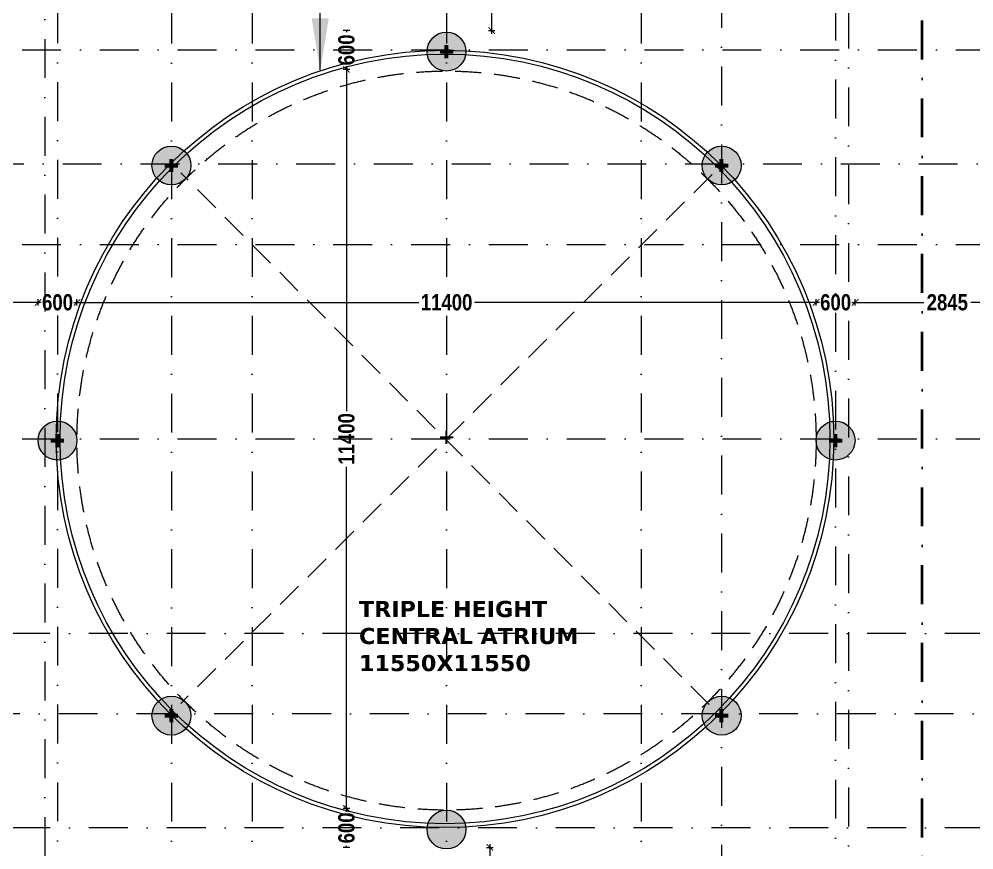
# Model space of a CAD drawing. Header units: millimetres. Extents: x -3092155 to 4513934, y -12317808 to 1850003.
# Drawn here: x -423017 to -408291, y -5706540 to -5693725 of the extents above; entities that cross this region are included whole.
import ezdxf

# ---------------------------------------------------------------- set-up
doc = ezdxf.new("R2010")
doc.units = ezdxf.units.MM
doc.header["$LTSCALE"] = 2
doc.header["$MEASUREMENT"] = 0
doc.header["$PDMODE"] = 34
doc.header["$PDSIZE"] = 500
for name, pattern in [('DASHDOT', [1, 0.5, -0.25, 0, -0.25]), ('DASHED2', [0.375, 0.25, -0.125]), ('HIDDEN', [0.375, 0.25, -0.125])]:
    doc.linetypes.add(name, pattern=pattern)
doc.layers.add('AEROW', color=7, linetype='Continuous', lineweight=15, true_color=0x0d0d0d)
for name, color, linetype, lineweight in [('col 1', 11, 'Continuous', 20), ('D DIM', 250, 'Continuous', 9), ('ELE BOXING', 252, 'Continuous', 25), ('GRID', 251, 'DASHDOT', 5), ('PARGOLA', 115, 'DASHED2', 5), ('PROJ', 251, 'HIDDEN', 5), ('RAILING', 47, 'Continuous', 13)]:
    doc.layers.add(name, color=color, linetype=linetype, lineweight=lineweight)
doc.styles.add('INNER DIM', font='ARIALNB.TTF', dxfattribs={"height": 250})
doc.dimstyles.new('INNER DIM', dxfattribs={"dimscale": 0, "dimtxt": 250, "dimasz": 100, "dimexe": 50, "dimexo": 50, "dimgap": 50, "dimtad": 0, "dimdec": 0, "dimzin": 0, "dimdsep": 46, "dimtxsty": 'INNER DIM', "dimblk": 'ARCHTICK', "dimcen": 100, "dimdle": 50, "dimclrd": 256, "dimclre": 256, "dimclrt": 256, "dimadec": 0, "dimazin": 0, "dimtfac": 1, "dimtdec": 0, "dimtix": 1, "dimtmove": 2, "dimatfit": 3, "dimfxl": 50, "dimfxlon": 1, "dimtolj": 1, "dimtzin": 0, "dimlwd": -1, "dimlwe": -1, "dimarcsym": 1})

# ---------------------------------------------------------------- blocks, each defined once
blk = doc.blocks.new('_ArchTick')
at = {"color": 0, "linetype": 'ByBlock', "const_width": 0.15}
blk.add_lwpolyline([(-0.5, -0.5), (0.5, 0.5)], dxfattribs=at)
blk = doc.blocks.new('*D693')
at = {"layer": 'D DIM', "ltscale": 100, "transparency": 16777216}
for p, q in [((-425620, -5698095), (-424146, -5698095)), ((-425570, -5698045), (-425570, -5698145)), ((-422674, -5698095), (-423427, -5698095)), ((-422724, -5698145), (-422724, -5698045))]:
    blk.add_line(p, q, dxfattribs=at)
at = {"layer": 'Defpoints', "color": 0, "lineweight": 50, "ltscale": 100, "transparency": 16777216}
for p in [(-425570, -5697426), (-422724, -5698095), (-422724, -5700251)]:
    blk.add_point(p, dxfattribs=at)
at = {"layer": 'D DIM', "ltscale": 100, "transparency": 16777216, "xscale": 100, "yscale": 100, "zscale": 100, "rotation": 180}
blk.add_blockref('_ArchTick', (-425570, -5698095), dxfattribs=at)
at = {"layer": 'D DIM', "ltscale": 100, "transparency": 16777216, "xscale": 100, "yscale": 100, "zscale": 100}
blk.add_blockref('_ArchTick', (-422724, -5698095), dxfattribs=at)
at = {"layer": 'D DIM', "ltscale": 100, "transparency": 16777216, "insert": (-423786, -5698095), "char_height": 250, "attachment_point": 5, "style": 'INNER DIM'}
blk.add_mtext('\\A1;2846', dxfattribs=at)
blk = doc.blocks.new('*D224')
at = {"layer": 'D DIM', "ltscale": 100, "transparency": 16777216}
for p, q in [((-422174, -5698095), (-416854, -5698095)), ((-422124, -5698145), (-422124, -5698045)), ((-410674, -5698095), (-415994, -5698095)), ((-410724, -5698145), (-410724, -5698045))]:
    blk.add_line(p, q, dxfattribs=at)
at = {"layer": 'Defpoints', "color": 0, "lineweight": 50, "ltscale": 100, "transparency": 16777216}
for p in [(-410724, -5698095), (-422124, -5700201), (-410724, -5700201)]:
    blk.add_point(p, dxfattribs=at)
at = {"layer": 'D DIM', "ltscale": 100, "transparency": 16777216, "xscale": 100, "yscale": 100, "zscale": 100, "rotation": 180}
blk.add_blockref('_ArchTick', (-422124, -5698095), dxfattribs=at)
at = {"layer": 'D DIM', "ltscale": 100, "transparency": 16777216, "xscale": 100, "yscale": 100, "zscale": 100}
blk.add_blockref('_ArchTick', (-410724, -5698095), dxfattribs=at)
at = {"layer": 'D DIM', "ltscale": 100, "transparency": 16777216, "insert": (-416424, -5698095), "char_height": 250, "attachment_point": 5, "style": 'INNER DIM'}
blk.add_mtext('\\A1;11400', dxfattribs=at)
blk = doc.blocks.new('*D225')
at = {"layer": 'D DIM', "ltscale": 100, "transparency": 16777216}
for p, q in [((-410174, -5698095), (-409062, -5698095)), ((-410124, -5698145), (-410124, -5698045)), ((-407229, -5698095), (-408341, -5698095)), ((-407279, -5698045), (-407279, -5698145))]:
    blk.add_line(p, q, dxfattribs=at)
at = {"layer": 'Defpoints', "color": 0, "lineweight": 50, "ltscale": 100, "transparency": 16777216}
for p in [(-407279, -5697426), (-407279, -5698095), (-410124, -5700251)]:
    blk.add_point(p, dxfattribs=at)
at = {"layer": 'D DIM', "ltscale": 100, "transparency": 16777216, "xscale": 100, "yscale": 100, "zscale": 100, "rotation": 180}
blk.add_blockref('_ArchTick', (-410124, -5698095), dxfattribs=at)
at = {"layer": 'D DIM', "ltscale": 100, "transparency": 16777216, "xscale": 100, "yscale": 100, "zscale": 100}
blk.add_blockref('_ArchTick', (-407279, -5698095), dxfattribs=at)
at = {"layer": 'D DIM', "ltscale": 100, "transparency": 16777216, "insert": (-408702, -5698095), "char_height": 250, "attachment_point": 5, "style": 'INNER DIM'}
blk.add_mtext('\\A1;2845', dxfattribs=at)
blk = doc.blocks.new('*D730')
at = {"layer": 'D DIM', "ltscale": 100, "transparency": 16777216}
for p, q in [((-438689, 361), (-438689, 461)), ((999, 361), (999, 461)), ((1049, 411), (-438739, 411))]:
    blk.add_line(p, q, dxfattribs=at)
at = {"layer": 'Defpoints', "color": 0, "lineweight": 50, "ltscale": 100, "transparency": 16777216}
for p in [(-438689, 411), (999, 0), (-438689, -5723126)]:
    blk.add_point(p, dxfattribs=at)
at = {"layer": 'D DIM', "ltscale": 100, "transparency": 16777216, "xscale": 100, "yscale": 100, "zscale": 100, "rotation": 180}
blk.add_blockref('_ArchTick', (-438689, 411), dxfattribs=at)
at = {"layer": 'D DIM', "ltscale": 100, "transparency": 16777216, "xscale": 100, "yscale": 100, "zscale": 100}
blk.add_blockref('_ArchTick', (999, 411), dxfattribs=at)
at = {"layer": 'D DIM', "ltscale": 100, "transparency": 16777216, "insert": (1326, 835), "char_height": 250, "attachment_point": 5, "style": 'INNER DIM'}
blk.add_mtext('\\A1;439688', dxfattribs=at)
blk = doc.blocks.new('*D825')
at = {"layer": 'D DIM', "ltscale": 100, "transparency": 16777216}
for p, q in [((-388069, -5700301), (-387969, -5700301)), ((-388019, -5700251), (-388019, -5702906)), ((-388019, -5706276), (-388019, -5703622)), ((-388019, -5706226), (-388069, -5706226))]:
    blk.add_line(p, q, dxfattribs=at)
at = {"layer": 'Defpoints', "color": 0, "lineweight": 50, "ltscale": 100, "transparency": 16777216}
for p in [(-1113242, -5700301), (-388019, -5706226), (-388004, -5706226)]:
    blk.add_point(p, dxfattribs=at)
at = {"layer": 'D DIM', "ltscale": 100, "transparency": 16777216, "xscale": 100, "yscale": 100, "zscale": 100}
for p, rotation in [((-388019, -5700301), 90), ((-388019, -5706226), 270)]:
    blk.add_blockref('_ArchTick', p, dxfattribs=dict(at, rotation=rotation))
at = {"layer": 'D DIM', "ltscale": 100, "transparency": 16777216, "insert": (-388019, -5703264), "char_height": 250, "attachment_point": 5, "rotation": 90, "style": 'INNER DIM'}
blk.add_mtext('\\A1;5925', dxfattribs=at)
blk = doc.blocks.new('*D401')
at = {"layer": 'D DIM', "ltscale": 100, "transparency": 16777216}
for p, q in [((-417918, -5705901), (-418018, -5705901)), ((-417968, -5705901), (-417968, -5705925)), ((-417918, -5706501), (-418018, -5706501)), ((-417968, -5706501), (-417968, -5706477))]:
    blk.add_line(p, q, dxfattribs=at)
at = {"layer": 'Defpoints', "color": 0, "lineweight": 50, "ltscale": 100, "transparency": 16777216}
for p in [(-417968, -5705901), (-416424, -5705901), (-416424, -5706501)]:
    blk.add_point(p, dxfattribs=at)
at = {"layer": 'D DIM', "ltscale": 100, "transparency": 16777216, "insert": (-417968, -5706201), "char_height": 250, "attachment_point": 5, "rotation": 90, "style": 'INNER DIM'}
blk.add_mtext('\\A1;600', dxfattribs=at)
blk = doc.blocks.new('*D402')
at = {"layer": 'D DIM', "ltscale": 100, "transparency": 16777216}
for p, q in [((-417968, -5694451), (-417968, -5699771)), ((-417918, -5694501), (-418018, -5694501)), ((-417968, -5705951), (-417968, -5700631)), ((-417918, -5705901), (-418018, -5705901))]:
    blk.add_line(p, q, dxfattribs=at)
at = {"layer": 'Defpoints', "color": 0, "lineweight": 50, "ltscale": 100, "transparency": 16777216}
for p in [(-417968, -5694501), (-416424, -5694501), (-416424, -5705901)]:
    blk.add_point(p, dxfattribs=at)
at = {"layer": 'D DIM', "ltscale": 100, "transparency": 16777216, "xscale": 100, "yscale": 100, "zscale": 100}
for p, rotation in [((-417968, -5694501), 90), ((-417968, -5705901), 270)]:
    blk.add_blockref('_ArchTick', p, dxfattribs=dict(at, rotation=rotation))
at = {"layer": 'D DIM', "ltscale": 100, "transparency": 16777216, "insert": (-417968, -5700201), "char_height": 250, "attachment_point": 5, "rotation": 90, "style": 'INNER DIM'}
blk.add_mtext('\\A1;11400', dxfattribs=at)
blk = doc.blocks.new('*D403')
at = {"layer": 'D DIM', "ltscale": 100, "transparency": 16777216}
for p, q in [((-417918, -5693901), (-418018, -5693901)), ((-417968, -5693901), (-417968, -5693925)), ((-417968, -5694501), (-417968, -5694477)), ((-417918, -5694501), (-418018, -5694501))]:
    blk.add_line(p, q, dxfattribs=at)
at = {"layer": 'Defpoints', "color": 0, "lineweight": 50, "ltscale": 100, "transparency": 16777216}
for p in [(-417968, -5693901), (-416424, -5693901), (-416424, -5694501)]:
    blk.add_point(p, dxfattribs=at)
at = {"layer": 'D DIM', "ltscale": 100, "transparency": 16777216, "insert": (-417968, -5694201), "char_height": 250, "attachment_point": 5, "rotation": 90, "style": 'INNER DIM'}
blk.add_mtext('\\A1;600', dxfattribs=at)
blk = doc.blocks.new('*D404')
at = {"layer": 'D DIM', "ltscale": 100, "transparency": 16777216}
for p, q in [((-415728, -5691376), (-415728, -5692870)), ((-415778, -5691426), (-415678, -5691426)), ((-415728, -5693951), (-415728, -5693591)), ((-415778, -5693901), (-415678, -5693901))]:
    blk.add_line(p, q, dxfattribs=at)
at = {"layer": 'Defpoints', "color": 0, "lineweight": 50, "ltscale": 100, "transparency": 16777216}
for p in [(-416424, -5691426), (-415728, -5691426), (-416424, -5693901)]:
    blk.add_point(p, dxfattribs=at)
at = {"layer": 'D DIM', "ltscale": 100, "transparency": 16777216, "xscale": 100, "yscale": 100, "zscale": 100}
for p, rotation in [((-415728, -5691426), 90), ((-415728, -5693901), 270)]:
    blk.add_blockref('_ArchTick', p, dxfattribs=dict(at, rotation=rotation))
at = {"layer": 'D DIM', "ltscale": 100, "transparency": 16777216, "insert": (-415728, -5693231), "char_height": 250, "attachment_point": 5, "rotation": 90, "style": 'INNER DIM'}
blk.add_mtext('\\A1;2475', dxfattribs=at)
blk = doc.blocks.new('*D918')
at = {"layer": 'D DIM', "ltscale": 100, "transparency": 16777216}
for p, q in [((-415807, -5706501), (-415707, -5706501)), ((-415757, -5706451), (-415757, -5707378)), ((-415757, -5709026), (-415757, -5708099)), ((-415807, -5708976), (-415707, -5708976))]:
    blk.add_line(p, q, dxfattribs=at)
at = {"layer": 'Defpoints', "color": 0, "lineweight": 50, "ltscale": 100, "transparency": 16777216}
for p in [(-416424, -5706501), (-415757, -5706501), (-415873, -5708976)]:
    blk.add_point(p, dxfattribs=at)
at = {"layer": 'D DIM', "ltscale": 100, "transparency": 16777216, "xscale": 100, "yscale": 100, "zscale": 100}
for p, rotation in [((-415757, -5706501), 90), ((-415757, -5708976), 270)]:
    blk.add_blockref('_ArchTick', p, dxfattribs=dict(at, rotation=rotation))
at = {"layer": 'D DIM', "ltscale": 100, "transparency": 16777216, "insert": (-415757, -5707739), "char_height": 250, "attachment_point": 5, "rotation": 90, "style": 'INNER DIM'}
blk.add_mtext('\\A1;2475', dxfattribs=at)
blk = doc.blocks.new('*D405')
at = {"layer": 'D DIM', "ltscale": 100, "transparency": 16777216}
for p, q in [((-410724, -5698145), (-410724, -5698045)), ((-410724, -5698095), (-410700, -5698095)), ((-410124, -5698095), (-410148, -5698095)), ((-410124, -5698145), (-410124, -5698045))]:
    blk.add_line(p, q, dxfattribs=at)
at = {"layer": 'Defpoints', "color": 0, "lineweight": 50, "ltscale": 100, "transparency": 16777216}
for p in [(-410724, -5698095), (-410724, -5700201), (-410124, -5700251)]:
    blk.add_point(p, dxfattribs=at)
at = {"layer": 'D DIM', "ltscale": 100, "transparency": 16777216, "insert": (-410424, -5698095), "char_height": 250, "attachment_point": 5, "style": 'INNER DIM'}
blk.add_mtext('\\A1;600', dxfattribs=at)
blk = doc.blocks.new('*D406')
at = {"layer": 'D DIM', "ltscale": 100, "transparency": 16777216}
for p, q in [((-422724, -5698145), (-422724, -5698045)), ((-422724, -5698095), (-422700, -5698095)), ((-422124, -5698095), (-422148, -5698095)), ((-422124, -5698145), (-422124, -5698045))]:
    blk.add_line(p, q, dxfattribs=at)
at = {"layer": 'Defpoints', "color": 0, "lineweight": 50, "ltscale": 100, "transparency": 16777216}
for p in [(-422124, -5698095), (-422124, -5700200), (-422724, -5700251)]:
    blk.add_point(p, dxfattribs=at)
at = {"layer": 'D DIM', "ltscale": 100, "transparency": 16777216, "insert": (-422424, -5698095), "char_height": 250, "attachment_point": 5, "style": 'INNER DIM'}
blk.add_mtext('\\A1;600', dxfattribs=at)
blk = doc.blocks.new('c')
at = {"layer": 'col 1', "ltscale": 100}
h = blk.add_hatch(color=256, dxfattribs=at)
edge = h.paths.add_edge_path()
edge.add_arc((-563321, -5782835), 300, 0, 360)
at = {"lineweight": 60}
for p, q in [((-563421, -5782835), (-563221, -5782835)), ((-563321, -5782935), (-563321, -5782735))]:
    blk.add_line(p, q, dxfattribs=at)
at = {"layer": 'col 1', "ltscale": 100}
blk.add_circle((-563321, -5782835), 300, dxfattribs=at)

msp = doc.modelspace()

# ---------------------------------------------------------------- hatches: boundary and pattern name
at = {"layer": 'col 1', "ltscale": 100}
h = msp.add_hatch(color=256, dxfattribs=at)
edge = h.paths.add_edge_path()
edge.add_arc((-416424.7, -5706226.4), 300, 0, 360)
h = msp.add_hatch(color=256, dxfattribs=at)
edge = h.paths.add_edge_path()
edge.add_arc((-416424.7, -5706226.4), 300, 0, 360)

# ---------------------------------------------------------------- linework, layer by layer
msp.add_circle((-416424.7, -5706226.4), 300, dxfattribs=at)
msp.add_circle((-416424.7, -5706226.4), 300, dxfattribs=at)
at = {"layer": 'ELE BOXING', "lineweight": 30}
for p, q in [((-416424.7, -5700276.2), (-416424.7, -5700076.2)), ((-416524.7, -5700176.2), (-416324.7, -5700176.2))]:
    msp.add_line(p, q, dxfattribs=at)
at = {"layer": 'GRID', "color": 5, "ltscale": 600}
for p, q in [((-412182.1, -5656055.6), (-412182.1, -5743736.9)), ((-422424.7, -5657494.5), (-422424.7, -5742293.2)), ((-420667.4, -5657500.3), (-420667.4, -5742292.2)), ((-419424.7, -5657499.4), (-419424.7, -5742293.2)), ((-416424.7, -5657499.4), (-416424.7, -5742293.2)), ((-413424.7, -5657499.4), (-413424.7, -5742293.2)), ((-410424.7, -5657454.4), (-410424.7, -5742293.1)), ((-410224.3, -5658776.1), (-410224.3, -5740971.3)), ((-422620.1, -5660430.1), (-422620.1, -5739362.4))]:
    msp.add_line(p, q, dxfattribs=at)
at = {"layer": 'GRID', "color": 6, "ltscale": 600}
for p, q in [((-460174.6, -5694201.2), (-367335.1, -5694201.2)), ((-461947.5, -5695958.6), (-365562.7, -5695958.6)), ((-460174.6, -5697201.2), (-367335.1, -5697201.2)), ((-460174.6, -5700201.2), (-367335.1, -5700201.2)), ((-367335.6, -5703201.2), (-460174.6, -5703201.2)), ((-365401.6, -5704440.3), (-462108.5, -5704443.9)), ((-367334.9, -5706201.2), (-460174.6, -5706201.2))]:
    msp.add_line(p, q, dxfattribs=at)
at = {"layer": 'PARGOLA', "ltscale": 800}
for p, q in [((-412373.5, -5704299.9), (-420520.6, -5696097.8)), ((-412328.4, -5696122.9), (-420521, -5704279.8))]:
    msp.add_line(p, q, dxfattribs=at)
msp.add_circle((-416424.7, -5700226.4), 5700, dxfattribs=at)
at = {"layer": 'PROJ', "linetype": 'DASHDOT', "lineweight": 40, "ltscale": 600}
msp.add_line((-409087.7, -5741151.9), (-409087.7, -5661024.1), dxfattribs=at)
at = {"layer": 'RAILING', "ltscale": 100}
for radius in [5995.3, 5935.3]:
    msp.add_circle((-416448.4, -5700201.4), radius, dxfattribs=at)

# ---------------------------------------------------------------- block references
at = {"layer": 'col 1', "color": 3, "lineweight": 60}
for p in [(146896.3, 88608.7), (146896.3, 88608.7), (142653.6, 86851.3), (142653.6, 86851.3), (151138.9, 86851.3), (151138.9, 86851.3), (140896.3, 82608.7), (140896.3, 82608.7), (152896.3, 82608.7), (152896.3, 82608.7), (142653.6, 78366), (142653.6, 78366), (151138.9, 78366), (151138.9, 78366)]:
    msp.add_blockref('c', p, dxfattribs=at)

# ---------------------------------------------------------------- texts
at = {"insert": (-417774.7, -5702699.2), "char_height": 250, "width": 4062.812, "attachment_point": 1, "style": 'INNER DIM'}
msp.add_mtext('{\\fVerdana|b1|i0|c0|p34;TRIPLE HEIGHT \\PCENTRAL ATRIUM\\P11550X11550}', dxfattribs=at)

# ---------------------------------------------------------------- dimensions: what is measured, and where the dimension line sits
at = {"layer": 'D DIM', "ltscale": 100}
for base, p1, p2, picture, middle in [((-438689.1, 410.6), (998.8, 0), (-438689.1, -5723126.2), '*D730', (1326.5, 835.2)), ((-422724.3, -5698094.7), (-425570.1, -5697426.2), (-422724.3, -5700251.2), '*D693', (-423786.4, -5698094.7))]:
    dim = msp.add_linear_dim(base=base, p1=p1, p2=p2, dimstyle='INNER DIM', override={"dimscale": 1}, dxfattribs=at)
    dim.commit()
    dim.dimension.update_dxf_attribs({"geometry": picture, "text_midpoint": middle, "dimtype": 160})
dim = msp.add_linear_dim(base=(-415727.6, -5691426.1), p1=(-416424.3, -5693901.2), p2=(-416424.3, -5691426.1), angle=90, dimstyle='INNER DIM', override={"dimscale": 1}, dxfattribs=at)
dim.commit()
dim.dimension.update_dxf_attribs({"geometry": '*D404', "text_midpoint": (-415727.6, -5693230.6), "dimtype": 160})
for base, p1, p2, picture, middle in [((-417968.1, -5693901.2), (-416424.3, -5694501.2), (-416424.3, -5693901.2), '*D403', (-417968.1, -5694201.2)), ((-417968.1, -5694501.2), (-416424.3, -5705901.2), (-416424.3, -5694501.2), '*D402', (-417968.1, -5700201.2)), ((-388019.2, -5706226.2), (-1113242, -5700301.2), (-388004.3, -5706226.2), '*D825', (-388019.2, -5703263.7)), ((-417968.1, -5705901.2), (-416424.3, -5706501.2), (-416424.3, -5705901.2), '*D401', (-417968.1, -5706201.2)), ((-415757.1, -5706501.2), (-415873.4, -5708976.2), (-416424.3, -5706501.2), '*D918', (-415757.1, -5707738.7))]:
    dim = msp.add_linear_dim(base=base, p1=p1, p2=p2, angle=90, dimstyle='INNER DIM', override={"dimscale": 1}, dxfattribs=at)
    dim.commit()
    dim.dimension.update_dxf_attribs({"geometry": picture, "text_midpoint": middle})
for base, p1, p2, picture, middle in [((-407279.3, -5698094.7), (-410124.3, -5700251.3), (-407279.3, -5697426.2), '*D225', (-408701.8, -5698094.7)), ((-422124.3, -5698094.7), (-422724.3, -5700251.2), (-422124.3, -5700199.8), '*D406', (-422424.3, -5698094.7)), ((-410724.3, -5698094.7), (-422124.3, -5700201.2), (-410724.3, -5700201.2), '*D224', (-416424.3, -5698094.7)), ((-410724.3, -5698094.7), (-410124.3, -5700251.3), (-410724.3, -5700201.3), '*D405', (-410424.3, -5698094.7))]:
    dim = msp.add_linear_dim(base=base, p1=p1, p2=p2, dimstyle='INNER DIM', override={"dimscale": 1}, dxfattribs=at)
    dim.commit()
    dim.dimension.update_dxf_attribs({"geometry": picture, "text_midpoint": middle})

# ---------------------------------------------------------------- leaders
at = {"layer": 'AEROW', "lineweight": 35, "ltscale": 100}
msp.add_leader([(-418372.8, -5694513.2), (-418372.8, -5692626.6), (-419187.8, -5692626.6)], dimstyle='INNER DIM', override={"dimscale": 1, "dimasz": 800}, dxfattribs=at)

doc.saveas('drawing.dxf')
